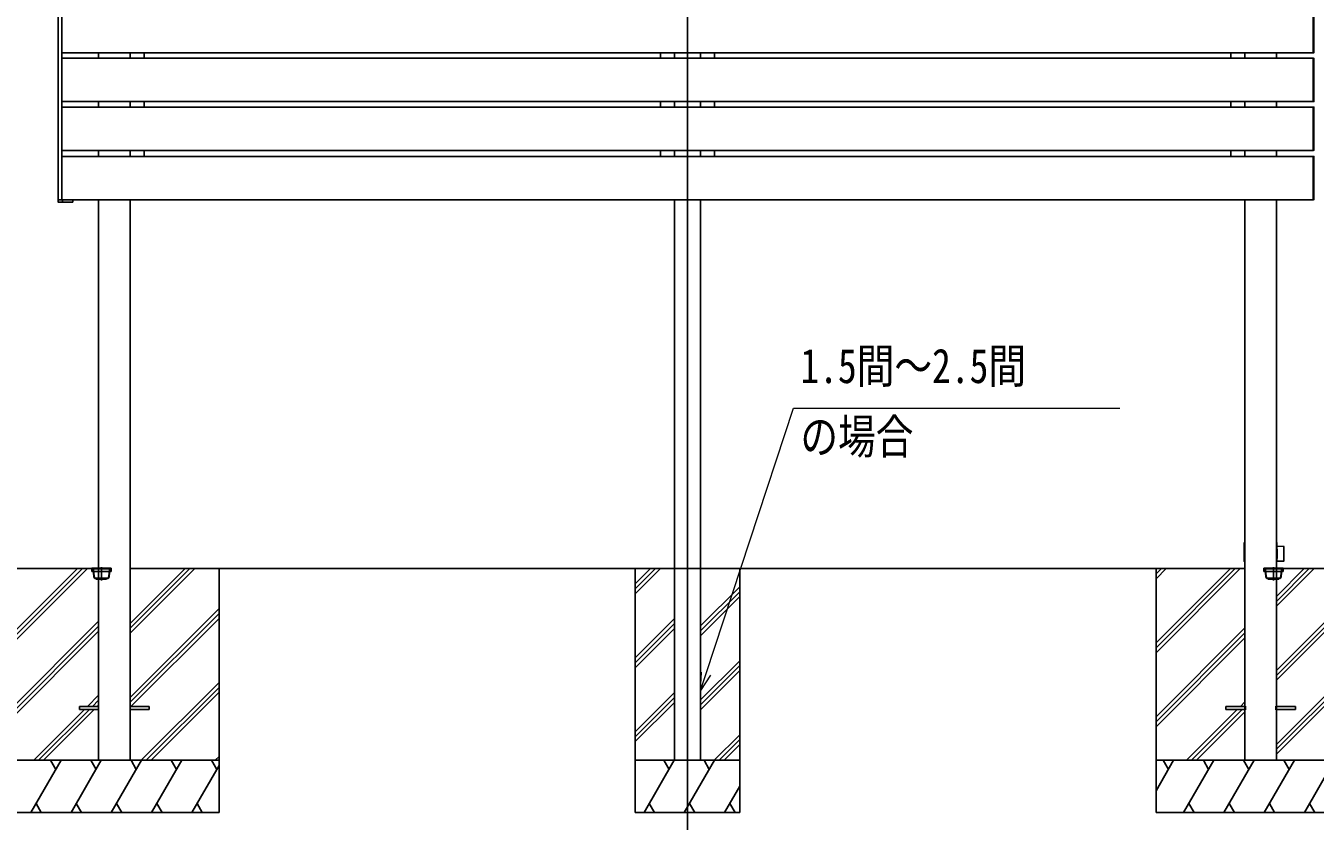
# Model space of a CAD drawing. Units: millimetres, scale not verified. Extents: x -12615 to 12615, y -8910 to 8910.
# Drawn here: x -10716 to -7017, y -5300 to -3019 of the extents above; entities that cross this region are included whole.
import ezdxf
from ezdxf.enums import TextEntityAlignment as Align

# ---------------------------------------------------------------- set-up
doc = ezdxf.new("R2010")
doc.units = ezdxf.units.MM
doc.header["$LTSCALE"] = 50
for name, color, linetype in [('0-4_YKK_12', 2, 'Continuous'), ('0-5_YKK_13', 4, 'Continuous'), ('0-6_YKK_A1', 4, 'Continuous'), ('0-9_YSS_K', 3, 'Continuous')]:
    doc.layers.add(name, color=color, linetype=linetype)
doc.layers.add('0-7_YKK_D', color=6, linetype='Continuous', lineweight=18)
doc.styles.add('ＭＳ ゴシック', font='')
doc.styles.get('ＭＳ ゴシック').set_extended_font_data('MS Gothic')

msp = doc.modelspace()

# ---------------------------------------------------------------- linework, layer by layer
at = {"layer": '0-4_YKK_12'}
for p, q in [((-8817.85, -1834.91), (-8817.85, -5381.28)), ((-10498.85, -4571), (-10498.85, -4609)), ((-7136.85, -4571), (-7136.85, -4609))]:
    msp.add_line(p, q, dxfattribs=at)
at = {"layer": '0-5_YKK_13'}
for p, q in [((-7023.35, -3095), (-7023.35, -2973)), ((-7020.85, -2973.09), (-7020.85, -3094.91)), ((-7023.35, -3096.3), (-7023.35, -3095)), ((-7021.79, -3096.2), (-7023.35, -3096.3)), ((-7020.85, -3094.91), (-7020.85, -3095.21)), ((-7023.35, -3235), (-7023.35, -3113)), ((-7020.85, -3112.79), (-7020.85, -3113.09)), ((-7020.85, -3113.09), (-7020.85, -3234.91)), ((-7023.35, -3236.3), (-7023.35, -3235)), ((-7021.79, -3236.2), (-7023.35, -3236.3)), ((-7023.35, -3375), (-7023.35, -3253)), ((-7020.85, -3234.91), (-7020.85, -3235.21)), ((-7020.85, -3252.79), (-7020.85, -3253.09)), ((-7020.85, -3253.09), (-7020.85, -3374.91)), ((-7023.35, -3376.3), (-7023.35, -3375)), ((-7021.79, -3376.2), (-7023.35, -3376.3)), ((-7023.35, -3516.4), (-7023.35, -3394.4)), ((-7020.85, -3374.91), (-7020.85, -3375.21)), ((-7020.85, -3394.19), (-7020.85, -3394.49)), ((-7020.85, -3394.49), (-7020.85, -3516.31)), ((-7023.35, -3517.7), (-7023.35, -3516.4)), ((-7021.79, -3517.6), (-7023.35, -3517.7)), ((-7020.85, -3516.31), (-7020.85, -3516.61)), ((-10526.85, -4574), (-10470.85, -4574)), ((-10522.72, -4576), (-10526.35, -4576)), ((-10526.35, -4576), (-10526.35, -4584)), ((-10522.02, -4584), (-10526.35, -4584)), ((-10521.73, -4575.75), (-10522.75, -4575.75)), ((-10520.75, -4598.52), (-10522.72, -4575.91)), ((-10474.99, -4576), (-10522.72, -4576)), ((-10522.02, -4584), (-10475.69, -4584)), ((-10520.99, -4584.25), (-10521.99, -4584.25)), ((-10519.75, -4598.44), (-10521.73, -4575.83)), ((-10477.96, -4598.44), (-10475.98, -4575.83)), ((-10476.96, -4598.52), (-10474.98, -4575.91)), ((-10476.71, -4584.25), (-10475.71, -4584.25)), ((-10475.97, -4575.75), (-10474.95, -4575.75)), ((-10475.69, -4584), (-10471.35, -4584)), ((-10471.35, -4576), (-10474.99, -4576)), ((-10471.35, -4576), (-10471.35, -4584)), ((-10470.85, -4575), (-10470.85, -4574)), ((-7164.85, -4574), (-7108.85, -4574)), ((-7160.72, -4576), (-7164.35, -4576)), ((-7164.35, -4576), (-7164.35, -4584)), ((-7160.02, -4584), (-7164.35, -4584)), ((-7159.73, -4575.75), (-7160.75, -4575.75)), ((-7158.75, -4598.52), (-7160.72, -4575.91)), ((-7112.99, -4576), (-7160.72, -4576)), ((-7160.02, -4584), (-7113.69, -4584)), ((-7158.99, -4584.25), (-7159.99, -4584.25)), ((-7157.75, -4598.44), (-7159.73, -4575.83)), ((-7115.96, -4598.44), (-7113.98, -4575.83)), ((-7114.96, -4598.52), (-7112.98, -4575.91)), ((-7114.71, -4584.25), (-7113.71, -4584.25)), ((-7113.97, -4575.75), (-7112.95, -4575.75)), ((-7113.69, -4584), (-7109.35, -4584)), ((-7109.35, -4576), (-7112.99, -4576)), ((-7109.35, -4576), (-7109.35, -4584)), ((-7108.85, -4575), (-7108.85, -4574)), ((-10514.77, -4603), (-10482.54, -4603)), ((-10482.94, -4604), (-10514.77, -4604)), ((-10483.85, -4606), (-10483.85, -4604)), ((-7152.77, -4603), (-7120.54, -4603)), ((-7120.94, -4604), (-7152.77, -4604)), ((-7121.85, -4606), (-7121.85, -4604))]:
    msp.add_line(p, q, dxfattribs=at)
for points in [[(-7023.35, -3113), (-7023.35, -3111.7), (-7021.79, -3111.8)], [(-7023.35, -3253), (-7023.35, -3251.7), (-7021.79, -3251.8)], [(-7023.35, -3394.4), (-7023.35, -3393.1), (-7021.79, -3393.2)], [(-10470.85, -4575), (-10526.85, -4575), (-10526.85, -4574)], [(-7108.85, -4575), (-7164.85, -4575), (-7164.85, -4574)], [(-10513.85, -4604), (-10513.85, -4606), (-10483.85, -4606)], [(-7151.85, -4604), (-7151.85, -4606), (-7121.85, -4606)]]:
    msp.add_lwpolyline(points, dxfattribs=at)
for centre, radius, start, end in [((-7021.85, -3095.21), 1, 273.5, 0), ((-7021.85, -3112.79), 1, 0, 86.5), ((-7021.85, -3235.21), 1, 273.5, 0), ((-7021.85, -3252.79), 1, 0, 86.5), ((-7021.85, -3375.21), 1, 273.5, 0), ((-7021.85, -3394.19), 1, 0, 86.5), ((-7021.85, -3516.61), 1, 273.5, 0), ((-10523.72, -4576), 2, 5, 90), ((-10523.72, -4576), 1, 5, 90), ((-10473.98, -4576), 2, 90, 175), ((-10473.98, -4576), 1, 90, 175), ((-7161.72, -4576), 2, 5, 90), ((-7161.72, -4576), 1, 5, 90), ((-7111.98, -4576), 2, 90, 175), ((-7111.98, -4576), 1, 90, 175), ((-10514.77, -4598), 6, 185, 270), ((-10514.77, -4598), 5, 185, 270), ((-10482.94, -4598), 5, 270, 355), ((-10482.94, -4598), 6, 270, 355), ((-7152.77, -4598), 6, 185, 270), ((-7152.77, -4598), 5, 185, 270), ((-7120.94, -4598), 5, 270, 355), ((-7120.94, -4598), 6, 270, 355)]:
    msp.add_arc(centre, radius, start, end, dxfattribs=at)
at = {"layer": '0-6_YKK_A1'}
for p, q in [((-10622.85, -3517.4), (-10622.85, -1852)), ((-10612.85, -3517.4), (-10612.85, -1852)), ((-7023.35, -3096), (-7023.35, -2972)), ((-10507.05, -3096), (-10507.05, -3112)), ((-10416.65, -3096), (-10416.65, -3112)), ((-10376.65, -3112), (-10376.65, -3096)), ((-8895.35, -3096), (-8895.35, -3112)), ((-8855.35, -3096), (-8855.35, -3112)), ((-8780.35, -3096), (-8780.35, -3112)), ((-8740.35, -3096), (-8740.35, -3112)), ((-7259.05, -3112), (-7259.05, -3096)), ((-7219.05, -3096), (-7219.05, -3112)), ((-7128.65, -3096), (-7128.65, -3112)), ((-7023.35, -3112), (-10612.35, -3112)), ((-7023.35, -3236), (-7023.35, -3112)), ((-7023.35, -3252), (-10612.35, -3252)), ((-10507.05, -3236), (-10507.05, -3252)), ((-10416.65, -3236), (-10416.65, -3252)), ((-10376.65, -3252), (-10376.65, -3236)), ((-8895.35, -3236), (-8895.35, -3252)), ((-8855.35, -3236), (-8855.35, -3252)), ((-8780.35, -3236), (-8780.35, -3252)), ((-8740.35, -3236), (-8740.35, -3252)), ((-7259.05, -3252), (-7259.05, -3236)), ((-7219.05, -3236), (-7219.05, -3252)), ((-7128.65, -3236), (-7128.65, -3252)), ((-7023.35, -3376), (-7023.35, -3252)), ((-7023.35, -3393.4), (-10612.35, -3393.4)), ((-10507.05, -3376), (-10507.05, -3393.4)), ((-10416.65, -3376), (-10416.65, -3393.4)), ((-10376.65, -3392), (-10376.65, -3376)), ((-8895.35, -3376), (-8895.35, -3392)), ((-8855.35, -3376), (-8855.35, -3393.4)), ((-8780.35, -3376), (-8780.35, -3393.4)), ((-8740.35, -3376), (-8740.35, -3392)), ((-7259.05, -3392), (-7259.05, -3376)), ((-7219.05, -3376), (-7219.05, -3393.4)), ((-7128.65, -3376), (-7128.65, -3393.4)), ((-7023.35, -3517.4), (-7023.35, -3393.4)), ((-10582.85, -3517.4), (-10622.85, -3517.4)), ((-10622.85, -3517.4), (-10622.85, -3523.9)), ((-10621.85, -3517.4), (-10622.85, -3517.4)), ((-10621.85, -3524.9), (-10611.95, -3524.9)), ((-10609.95, -3524.9), (-10611.95, -3524.9)), ((-10609.55, -3517.4), (-10610.55, -3517.4)), ((-10609.95, -3524.9), (-10581.95, -3524.9)), ((-10507.05, -3517.4), (-10507.05, -5125)), ((-10416.65, -3517.4), (-10416.65, -5125)), ((-8855.35, -3517.4), (-8855.35, -5125)), ((-8780.35, -3517.4), (-8780.35, -5125)), ((-7219.05, -3517.4), (-7219.05, -5125)), ((-7128.65, -3517.4), (-7128.65, -5125)), ((-7220.77, -4500.5), (-7220.07, -4500.5)), ((-7220.07, -4500.8), (-7220.35, -4532.75)), ((-7220.07, -4500.5), (-7219.05, -4500.5)), ((-7220.07, -4500.5), (-7220.07, -4500.8)), ((-7219.05, -4500.8), (-7220.07, -4500.8)), ((-7128.13, -4500.8), (-7128.65, -4500.8)), ((-7128.13, -4500.5), (-7128.13, -4500.8)), ((-7127.97, -4519.21), (-7128.13, -4500.8)), ((-7127.13, -4500.8), (-7126.98, -4518.09)), ((-7107.15, -4511.74), (-7127.04, -4511.4)), ((-7107.15, -4532.75), (-7107.15, -4511.74)), ((-7106.85, -4512.04), (-7106.85, -4553.46)), ((-7220.35, -4532.75), (-7221.35, -4532.75)), ((-7220.35, -4532.75), (-7220.16, -4554.7)), ((-7219.05, -4532.75), (-7220.35, -4532.75)), ((-7126.85, -4532.75), (-7128.65, -4532.75)), ((-7128.04, -4554.7), (-7127.97, -4546.29)), ((-7126.98, -4547.41), (-7127.04, -4554.7)), ((-7126.73, -4519.24), (-7126.85, -4532.75)), ((-7126.85, -4532.75), (-7126.73, -4546.26)), ((-7107.15, -4553.76), (-7107.15, -4532.75)), ((-11095.4, -4575), (-10507.05, -4575)), ((-10761.6, -4769.18), (-10567.42, -4575)), ((-10761.6, -4783.32), (-10553.28, -4575)), ((-10761.6, -4797.46), (-10539.14, -4575)), ((-10416.65, -4575), (-7219.05, -4575)), ((-10416.4, -4760.63), (-10230.77, -4575)), ((-10416.4, -4746.49), (-10244.91, -4575)), ((-10416.4, -4732.35), (-10259.06, -4575)), ((-10161.6, -4575), (-10161.6, -5275)), ((-8967.85, -4575), (-8967.85, -5275)), ((-8967.85, -4618.98), (-8923.87, -4575)), ((-8967.85, -4633.12), (-8909.73, -4575)), ((-8967.85, -4647.26), (-8895.59, -4575)), ((-8667.85, -4575), (-8667.85, -5275)), ((-7473.85, -4575), (-7473.85, -5275)), ((-7473.85, -4788.18), (-7260.67, -4575)), ((-7473.85, -4802.32), (-7246.53, -4575)), ((-7473.85, -4816.46), (-7232.39, -4575)), ((-7473.85, -4604.33), (-7444.52, -4575)), ((-7473.85, -4590.19), (-7458.66, -4575)), ((-7473.85, -4576.05), (-7472.81, -4575)), ((-7220.16, -4555), (-7220.86, -4555)), ((-7220.16, -4554.7), (-7219.05, -4554.7)), ((-7220.16, -4555), (-7220.16, -4554.7)), ((-7219.05, -4555), (-7220.16, -4555)), ((-7128.65, -4554.7), (-7128.04, -4554.7)), ((-7128.04, -4555), (-7128.65, -4555)), ((-7128.65, -4655.11), (-7048.54, -4575)), ((-7128.65, -4669.25), (-7034.4, -4575)), ((-7128.65, -4683.4), (-7020.25, -4575)), ((-7128.65, -4575), (-6904.05, -4575)), ((-7128.04, -4555), (-7128.04, -4554.7)), ((-7127.34, -4555), (-7128.04, -4555)), ((-7127.04, -4554.1), (-7107.15, -4553.76)), ((-8780.35, -4739.85), (-8667.85, -4627.35)), ((-8780.35, -4753.99), (-8667.85, -4641.49)), ((-8780.35, -4768.13), (-8667.85, -4655.63)), ((-7128.65, -4867.24), (-6904.05, -4642.64)), ((-7128.65, -4881.38), (-6904.05, -4656.79)), ((-10416.4, -4944.48), (-10161.6, -4689.68)), ((-7128.65, -4895.53), (-6904.05, -4670.93)), ((-10761.6, -4981.31), (-10506.8, -4726.51)), ((-10416.4, -4958.62), (-10161.6, -4703.82)), ((-10414.14, -4970.5), (-10161.6, -4717.96)), ((-8967.85, -4831.11), (-8855.35, -4718.61)), ((-8967.85, -4845.25), (-8855.35, -4732.75)), ((-10761.6, -4995.45), (-10506.8, -4740.65)), ((-10761.6, -5009.59), (-10506.8, -4754.79)), ((-8967.85, -4859.39), (-8855.35, -4746.9)), ((-7473.85, -5000.31), (-7219.05, -4745.51)), ((-7473.85, -5014.45), (-7219.05, -4759.65)), ((-7473.85, -5028.59), (-7219.05, -4773.79)), ((-8780.35, -4951.98), (-8667.85, -4839.48)), ((-8780.35, -4966.12), (-8667.85, -4853.62)), ((-8780.35, -4980.26), (-8667.85, -4867.76)), ((-7128.65, -5079.37), (-6904.05, -4854.77)), ((-7128.65, -5093.51), (-6904.05, -4868.92)), ((-10384.79, -5125), (-10161.6, -4901.81)), ((-10370.65, -5125), (-10161.6, -4915.95)), ((-7128.65, -5107.66), (-6904.05, -4883.06)), ((-10538.66, -4970.5), (-10506.8, -4938.64)), ((-10524.52, -4970.5), (-10506.8, -4952.78)), ((-10356.51, -5125), (-10161.6, -4930.09)), ((-8967.85, -5043.24), (-8855.35, -4930.74)), ((-8967.85, -5057.38), (-8855.35, -4944.88)), ((-10693.16, -5125), (-10547.66, -4979.5)), ((-10679.02, -5125), (-10533.52, -4979.5)), ((-10664.88, -5125), (-10519.38, -4979.5)), ((-10561.91, -4970.5), (-10561.91, -4979.5)), ((-10561.91, -4970.5), (-10506.91, -4970.5)), ((-10561.91, -4979.5), (-10506.91, -4979.5)), ((-10510.38, -4970.5), (-10506.8, -4966.93)), ((-10507.05, -4979.99), (-10507.05, -4970.01)), ((-10416.91, -4970.5), (-10361.91, -4970.5)), ((-10416.91, -4979.5), (-10361.91, -4979.5)), ((-10416.65, -4979.99), (-10416.65, -4970.01)), ((-10361.91, -4970.5), (-10361.91, -4979.5)), ((-8967.85, -5071.53), (-8855.35, -4959.03)), ((-7386.41, -5125), (-7240.91, -4979.5)), ((-7372.27, -5125), (-7226.77, -4979.5)), ((-7358.13, -5125), (-7219.05, -4985.93)), ((-7273.91, -4970.5), (-7273.91, -4979.5)), ((-7273.91, -4970.5), (-7218.91, -4970.5)), ((-7273.91, -4979.5), (-7218.91, -4979.5)), ((-7231.91, -4970.5), (-7219.05, -4957.64)), ((-7217.25, -4970), (-7219.05, -4970)), ((-7219.05, -4979.99), (-7219.05, -4970.01)), ((-7219.05, -4980), (-7217.25, -4980)), ((-7217.25, -4979.99), (-7217.25, -4970.01)), ((-7128.65, -4970), (-7130.45, -4970)), ((-7130.45, -4979.99), (-7130.45, -4970.01)), ((-7130.45, -4980), (-7128.65, -4980)), ((-7128.91, -4970.5), (-7073.91, -4970.5)), ((-7128.91, -4979.5), (-7073.91, -4979.5)), ((-7128.65, -4979.99), (-7128.65, -4970.01)), ((-7073.91, -4970.5), (-7073.91, -4979.5)), ((-8741.24, -5125), (-8667.85, -5051.61)), ((-8727.1, -5125), (-8667.85, -5065.75)), ((-8712.96, -5125), (-8667.85, -5079.89)), ((-10161.6, -5125), (-10761.6, -5125)), ((-10701.39, -5275), (-10614.78, -5125)), ((-10629.78, -5150.98), (-10644.79, -5125)), ((-10585.92, -5275), (-10499.31, -5125)), ((-10514.31, -5150.98), (-10529.31, -5125)), ((-10526.05, -5125), (-10525.55, -5125)), ((-10525.55, -5125), (-10436.15, -5125)), ((-10470.45, -5275), (-10383.84, -5125)), ((-10436.15, -5125), (-10435.65, -5125)), ((-10398.84, -5150.98), (-10413.84, -5125)), ((-10354.98, -5275), (-10268.37, -5125)), ((-10283.37, -5150.98), (-10298.37, -5125)), ((-10239.51, -5275), (-10161.6, -5140.07)), ((-10182.9, -5125), (-10167.9, -5150.98)), ((-10172.66, -5125), (-10161.6, -5113.94)), ((-8667.85, -5125), (-8967.85, -5125)), ((-8942.37, -5275), (-8855.76, -5125)), ((-8870.76, -5150.98), (-8885.76, -5125)), ((-8826.9, -5275), (-8740.29, -5125)), ((-8755.29, -5150.98), (-8770.29, -5125)), ((-6558.85, -5125), (-7473.85, -5125)), ((-7473.85, -5212.21), (-7423.5, -5125)), ((-7438.5, -5150.98), (-7453.5, -5125)), ((-7394.64, -5275), (-7308.03, -5125)), ((-7323.03, -5150.98), (-7338.04, -5125)), ((-7279.17, -5275), (-7192.56, -5125)), ((-7207.56, -5150.98), (-7222.56, -5125)), ((-7200.05, -5125), (-7199.55, -5125)), ((-7199.55, -5125), (-7200.05, -5125)), ((-7199.55, -5125), (-7110.15, -5125)), ((-7197.95, -5125), (-7196.55, -5125)), ((-7197.25, -5125), (-7197.55, -5125)), ((-7197.55, -5125), (-7194.55, -5125)), ((-7196.35, -5125), (-7197.25, -5125)), ((-7196.55, -5125), (-7196.05, -5125)), ((-7196.05, -5125), (-7196.35, -5125)), ((-7163.69, -5275), (-7077.09, -5125)), ((-7115.15, -5125), (-7112.15, -5125)), ((-7114.35, -5125), (-7114.05, -5125)), ((-7113.65, -5125), (-7113.15, -5125)), ((-7113.15, -5125), (-7111.75, -5125)), ((-7112.15, -5125), (-7112.45, -5125)), ((-7111.85, -5125), (-7112.15, -5125)), ((-7111.75, -5125), (-7111.85, -5125)), ((-7111.75, -5125), (-7111.45, -5125)), ((-7111.45, -5125), (-7111.75, -5125)), ((-7110.15, -5125), (-7109.65, -5125)), ((-7109.65, -5125), (-7110.15, -5125)), ((-7109.95, -5125), (-7109.65, -5125)), ((-7092.09, -5150.98), (-7107.09, -5125)), ((-7048.22, -5275), (-6961.62, -5125)), ((-8711.43, -5275), (-8667.85, -5199.53)), ((-10686.39, -5249.02), (-10671.39, -5275)), ((-10570.92, -5249.02), (-10555.92, -5275)), ((-10455.45, -5249.02), (-10440.45, -5275)), ((-10339.98, -5249.02), (-10324.98, -5275)), ((-10224.51, -5249.02), (-10209.51, -5275)), ((-8927.37, -5249.02), (-8912.37, -5275)), ((-8811.9, -5249.02), (-8796.9, -5275)), ((-8696.43, -5249.02), (-8681.43, -5275)), ((-7379.64, -5249.02), (-7364.64, -5275)), ((-7264.17, -5249.02), (-7249.17, -5275)), ((-7148.7, -5249.02), (-7133.7, -5275)), ((-7033.22, -5249.02), (-7018.22, -5275)), ((-10761.6, -5275), (-10161.6, -5275)), ((-8967.85, -5275), (-8667.85, -5275)), ((-7473.85, -5275), (-6558.85, -5275))]:
    msp.add_line(p, q, dxfattribs=at)
for points in [[(-7023.35, -3096), (-10611.97, -3096), (-10612.35, -2972)], [(-7023.35, -3236), (-10611.97, -3236), (-10612.35, -3112)], [(-7023.35, -3376), (-10611.97, -3376), (-10612.35, -3252)], [(-7023.35, -3517.4), (-10611.97, -3517.4), (-10612.35, -3393.4)], [(-10610.95, -3523.96), (-10610.55, -3517.4), (-10611.54, -3517.4), (-10621.85, -3517.4)], [(-10580.95, -3523.96), (-10580.55, -3517.4), (-10581.54, -3517.4), (-10609.55, -3517.4)], [(-7221.16, -4554.7), (-7221.35, -4532.75), (-7221.07, -4500.8)], [(-7128.65, -4500.5), (-7128.13, -4500.5), (-7127.43, -4500.5)], [(-7127.97, -4519.21), (-7126.97, -4519.24), (-7126.73, -4519.24)], [(-7127.97, -4546.29), (-7126.97, -4546.26), (-7126.73, -4546.26)], [(-7200.05, -5125), (-7199.75, -5125), (-7197.85, -5125), (-7197.55, -5125), (-7197.85, -5125), (-7197.95, -5125)], [(-7197.95, -5125), (-7198.25, -5125), (-7197.95, -5125)], [(-7194.85, -5125), (-7197.85, -5125), (-7197.55, -5125), (-7195.65, -5125), (-7195.35, -5125), (-7195.65, -5125), (-7197.95, -5125), (-7198.25, -5125), (-7198.16, -5125), (-7197.94, -5125), (-7197.85, -5125), (-7197.81, -5125), (-7195.39, -5125), (-7195.35, -5125), (-7192.35, -5125), (-7191.23, -5125), (-7190.97, -5125), (-7189.75, -5125), (-7189.49, -5125)], [(-7120.21, -5125), (-7119.95, -5125), (-7118.74, -5125), (-7118.48, -5125), (-7117.35, -5125)], [(-7117.35, -5125), (-7114.35, -5125), (-7114.31, -5125), (-7111.89, -5125), (-7111.85, -5125), (-7111.76, -5125), (-7111.54, -5125), (-7111.45, -5125), (-7111.75, -5125), (-7114.05, -5125), (-7114.35, -5125)], [(-7114.05, -5125), (-7112.15, -5125), (-7111.85, -5125), (-7114.85, -5125)], [(-7112.45, -5125), (-7113.35, -5125), (-7113.65, -5125)], [(-7112.15, -5125), (-7111.85, -5125), (-7109.95, -5125)]]:
    msp.add_lwpolyline(points, dxfattribs=at)
for centre, radius, start, end in [((-10621.85, -3523.9), 1, 180, 270), ((-10611.95, -3523.9), 1, 270, 356.5), ((-10581.95, -3523.9), 1, 270, 356.5), ((-7220.77, -4500.8), 0.3, 90, 179.5), ((-7127.43, -4500.8), 0.3, 0.5, 90), ((-7107.15, -4512.04), 0.3, 0, 89), ((-7128.01, -4518.17), 1.04, 272.34943, 4.76455), ((-7128.03, -4547.34), 1.05, 356.22953, 86.65649), ((-7220.86, -4554.7), 0.3, 180.5, 270), ((-7127.34, -4554.7), 0.3, 270, 359.5), ((-7107.15, -4553.46), 0.3, 271, 0)]:
    msp.add_arc(centre, radius, start, end, dxfattribs=at)
for centre, start_param, end_param in [((-7220.07, -4500.8), 4.7124491, 6.2831693), ((-7128.13, -4500.8), 3.1416086, 4.7123288), ((-7220.16, -4554.7), 0.000016, 1.5707362), ((-7128.04, -4554.7), 1.5708565, 3.1415767)]:
    msp.add_ellipse(centre, major_axis=(-1, 0), ratio=0.002618, start_param=start_param, end_param=end_param, dxfattribs=at)
at = {"layer": '0-7_YKK_D'}
for points in [[(-8780.35, -4925), (-8764.39, -4876.56), (-8513.41, -4114.84), (-7577.45, -4114.84)], [(-8751.41, -4880.84), (-8780.35, -4925), (-8777.37, -4872.28)]]:
    msp.add_lwpolyline(points, dxfattribs=at)
at = {"layer": '0-9_YSS_K'}
for centre, radius in [((-10522.02, -4584), 1), ((-10522.02, -4584), 0.667), ((-10522.02, -4584), 0.333), ((-7160.02, -4584), 1), ((-7160.02, -4584), 0.667), ((-7160.02, -4584), 0.333)]:
    msp.add_arc(centre, radius, 180, 275, dxfattribs=at)

# ---------------------------------------------------------------- texts
at = {"layer": '0-7_YKK_D', "style": 'ＭＳ ゴシック', "width": 0.8}
for s, p in [('1.5間～2.5間', (-8493.91, -4073.03)), ('の場合', (-8493.91, -4275.53))]:
    msp.add_text(s, height=98.97, dxfattribs=at).set_placement(p, align=Align.BOTTOM_LEFT)

doc.saveas('drawing.dxf')
